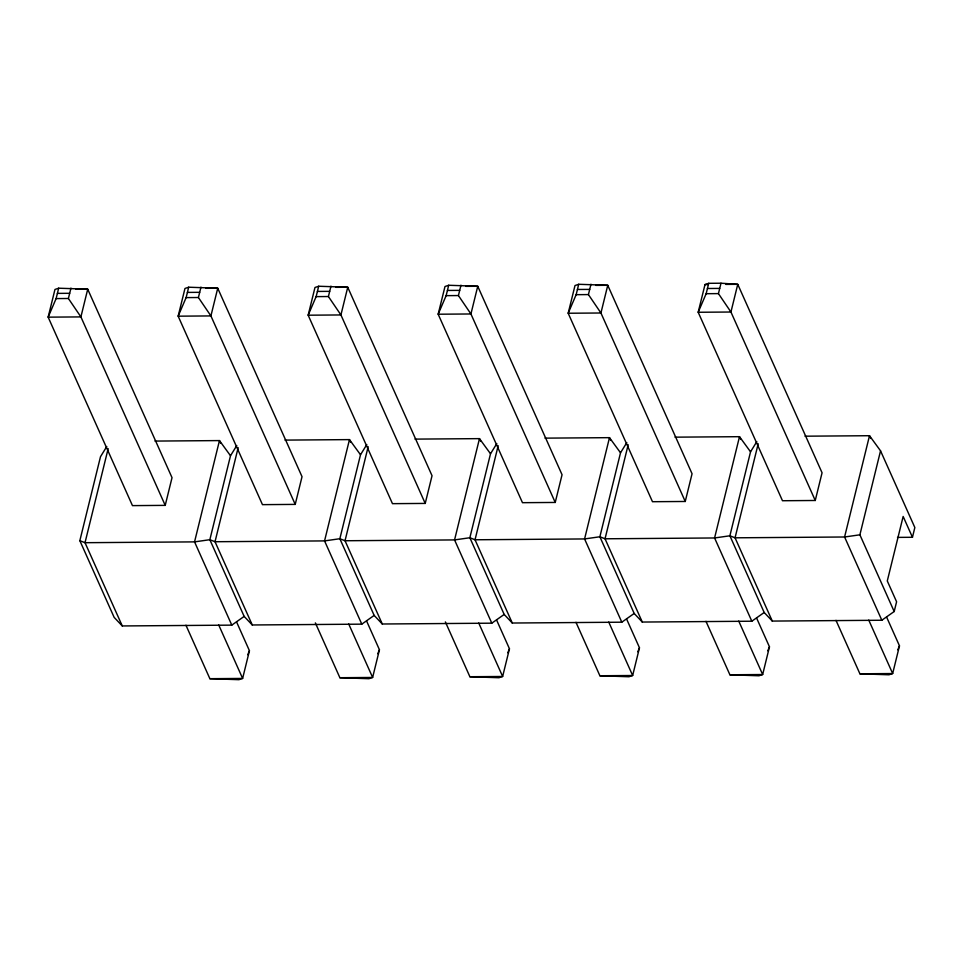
<?xml version="1.0" encoding="UTF-8"?>
<svg xmlns="http://www.w3.org/2000/svg" width="963" height="963" viewBox="0 0 963 963"><rect width="100%" height="100%" fill="white"/><g stroke="black" fill="none" stroke-linecap="round" stroke-linejoin="round"><path stroke-width="1.44" d="M165.215 505.37L80.904 316.911L48.15 317.152L56.119 298.59L58.671 288.202L87.717 289.201L172.028 477.672L165.215 505.37L132.461 505.623L48.15 317.152L54.963 289.454L58.671 288.202M75.812 289.297L87.717 289.201L80.904 316.911L68.397 298.494L70.961 288.106M236.79 445.532L230.506 455.728L209.85 539.701L244.157 616.404L231.794 625.131L122.265 625.95L114.152 617.379L79.845 540.676L100.501 456.703L106.785 446.507M108.157 448.65L85.021 542.699L122.265 625.95M295.22 504.395L210.909 315.924L178.155 316.177L186.124 297.603L188.676 287.215L217.734 288.226L302.033 476.697L295.22 504.395L262.466 504.648L178.155 316.177L184.968 288.467L188.676 287.215M205.817 288.31L217.734 288.226L210.909 315.924L198.414 297.519L200.966 287.13M238.162 447.675L215.026 541.724L252.27 624.975L361.799 624.156L374.162 615.417L339.855 538.726L360.511 454.753L366.807 444.557M425.225 503.42L340.926 314.949L308.16 315.202L316.129 296.628L318.693 286.24L347.739 287.251L432.038 475.722L425.225 503.42L392.471 503.661L308.16 315.202L314.973 287.492L318.693 286.24M335.822 287.335L347.739 287.251L340.926 314.949L328.419 296.532L330.971 286.143M236.573 621.954L249.441 650.735L242.628 678.434L238.92 679.685L209.874 678.686L185.955 625.228M368.167 446.7L345.031 540.749L382.275 624L491.804 623.181L504.179 614.442L469.86 537.739L490.516 453.766L496.812 443.582M555.23 502.445L470.931 313.974L438.165 314.215L446.134 295.653L448.698 285.265L477.744 286.276L562.055 474.735L555.23 502.445L522.476 502.686L438.165 314.215L444.99 286.517L448.698 285.265M465.827 286.36L477.744 286.276L470.931 313.974L458.424 295.557L460.976 285.168M366.578 620.979L379.446 649.76L372.633 677.458L368.925 678.71L339.879 677.711L315.358 622.88M498.172 445.713L475.036 539.774L512.28 623.025L621.809 622.194L634.184 613.467L599.877 536.764L620.521 452.791L626.817 442.595M685.247 501.47L600.936 312.999L568.182 313.24L576.151 294.678L578.703 284.29L607.749 285.289L692.06 473.76L685.247 501.47L652.481 501.711L568.182 313.24L574.995 285.542L578.703 284.29M595.832 285.385L607.749 285.289L600.936 312.999L588.429 294.582L590.981 284.193M496.583 620.003L509.463 648.785L502.638 676.483L498.93 677.735L469.884 676.724L445.363 621.905M628.177 444.737L605.041 538.786L642.285 622.05L751.826 621.219L764.189 612.492L729.882 535.789L750.538 451.816L756.822 441.62M705 284.567L698.187 312.265L782.486 500.736L815.252 500.483L822.065 472.785L737.754 284.314L720.998 283.218L708.708 283.315L705 284.567L707.974 284.542M815.252 500.483L730.941 312.024L698.187 312.265L706.156 293.703L708.708 283.315M725.849 284.41L737.754 284.314L730.941 312.024L718.434 293.607L720.998 283.218M626.588 619.016L639.468 647.798L632.655 675.508L628.935 676.76L599.889 675.749L575.982 622.303M758.194 443.762L735.058 537.811L772.29 621.075L881.831 620.244L894.194 611.517L896.589 601.767L887.284 580.954L903.15 516.469L912.455 537.282L897.516 537.39M756.593 618.041L769.473 646.823L762.66 674.533L758.952 675.785L729.894 674.774L705.987 621.328M894.194 611.517L859.887 534.814L880.543 450.84L869.505 435.709L804.984 436.191M912.455 537.282L914.85 527.543L880.543 450.84M886.598 617.066L899.478 645.848L892.665 673.546L888.957 674.798L859.911 673.799L835.992 620.341M247.732 654.72L249.441 650.735M377.749 653.733L379.446 649.76M507.754 652.758L509.463 648.785M637.759 651.782L639.468 647.798M767.764 650.807L769.473 646.823M897.769 649.832L899.478 645.848M859.887 534.814L844.587 536.993L735.058 537.811L729.882 535.789L714.582 537.968L605.041 538.786L599.877 536.764L584.577 538.943L475.036 539.774L469.86 537.739L454.56 539.918L345.031 540.749L339.855 538.726L324.555 540.905L215.026 541.724L209.85 539.701L194.55 541.88L85.021 542.699L79.845 540.676M57.395 293.39L69.685 293.294M187.4 292.415L199.69 292.319M317.405 291.44L329.695 291.344M447.422 290.453L459.7 290.369M577.427 289.478L589.705 289.394M707.432 288.503L719.71 288.406M56.119 298.59L68.397 298.494M186.124 297.603L198.414 297.519M316.129 296.628L328.419 296.532M446.134 295.653L458.424 295.557M576.151 294.678L588.429 294.582M706.156 293.703L718.434 293.607M154.947 441.078L219.468 440.585L230.506 455.728M284.952 440.103L349.473 439.61L360.511 454.753M414.957 439.116L479.478 438.634L490.516 453.766M544.962 438.141L609.483 437.659L620.521 452.791M674.979 437.166L739.5 436.684L750.538 451.816M209.874 678.686L242.628 678.434L218.721 624.987M339.879 677.711L372.633 677.458L348.726 624.012M469.884 676.724L502.638 676.483L478.731 623.025M599.889 675.749L632.655 675.508L608.736 622.05M729.894 674.774L762.66 674.533L738.741 621.075M859.911 673.799L892.665 673.546L868.758 620.1M764.189 612.492L772.29 621.075M634.184 613.467L642.285 622.05M504.179 614.442L512.28 623.025M374.162 615.417L382.275 624M244.157 616.404L252.27 624.975M870.721 438.43L869.505 435.709L844.587 536.993L881.831 620.244M740.716 439.405L739.5 436.684L714.582 537.968L751.826 621.219M610.711 440.392L609.483 437.659L584.577 538.943L621.809 622.194M480.706 441.367L479.478 438.634L454.56 539.918L491.804 623.181M350.688 442.342L349.473 439.61L324.555 540.905L361.799 624.156M220.683 443.317L219.468 440.585L194.55 541.88L231.794 625.131"/></g></svg>
